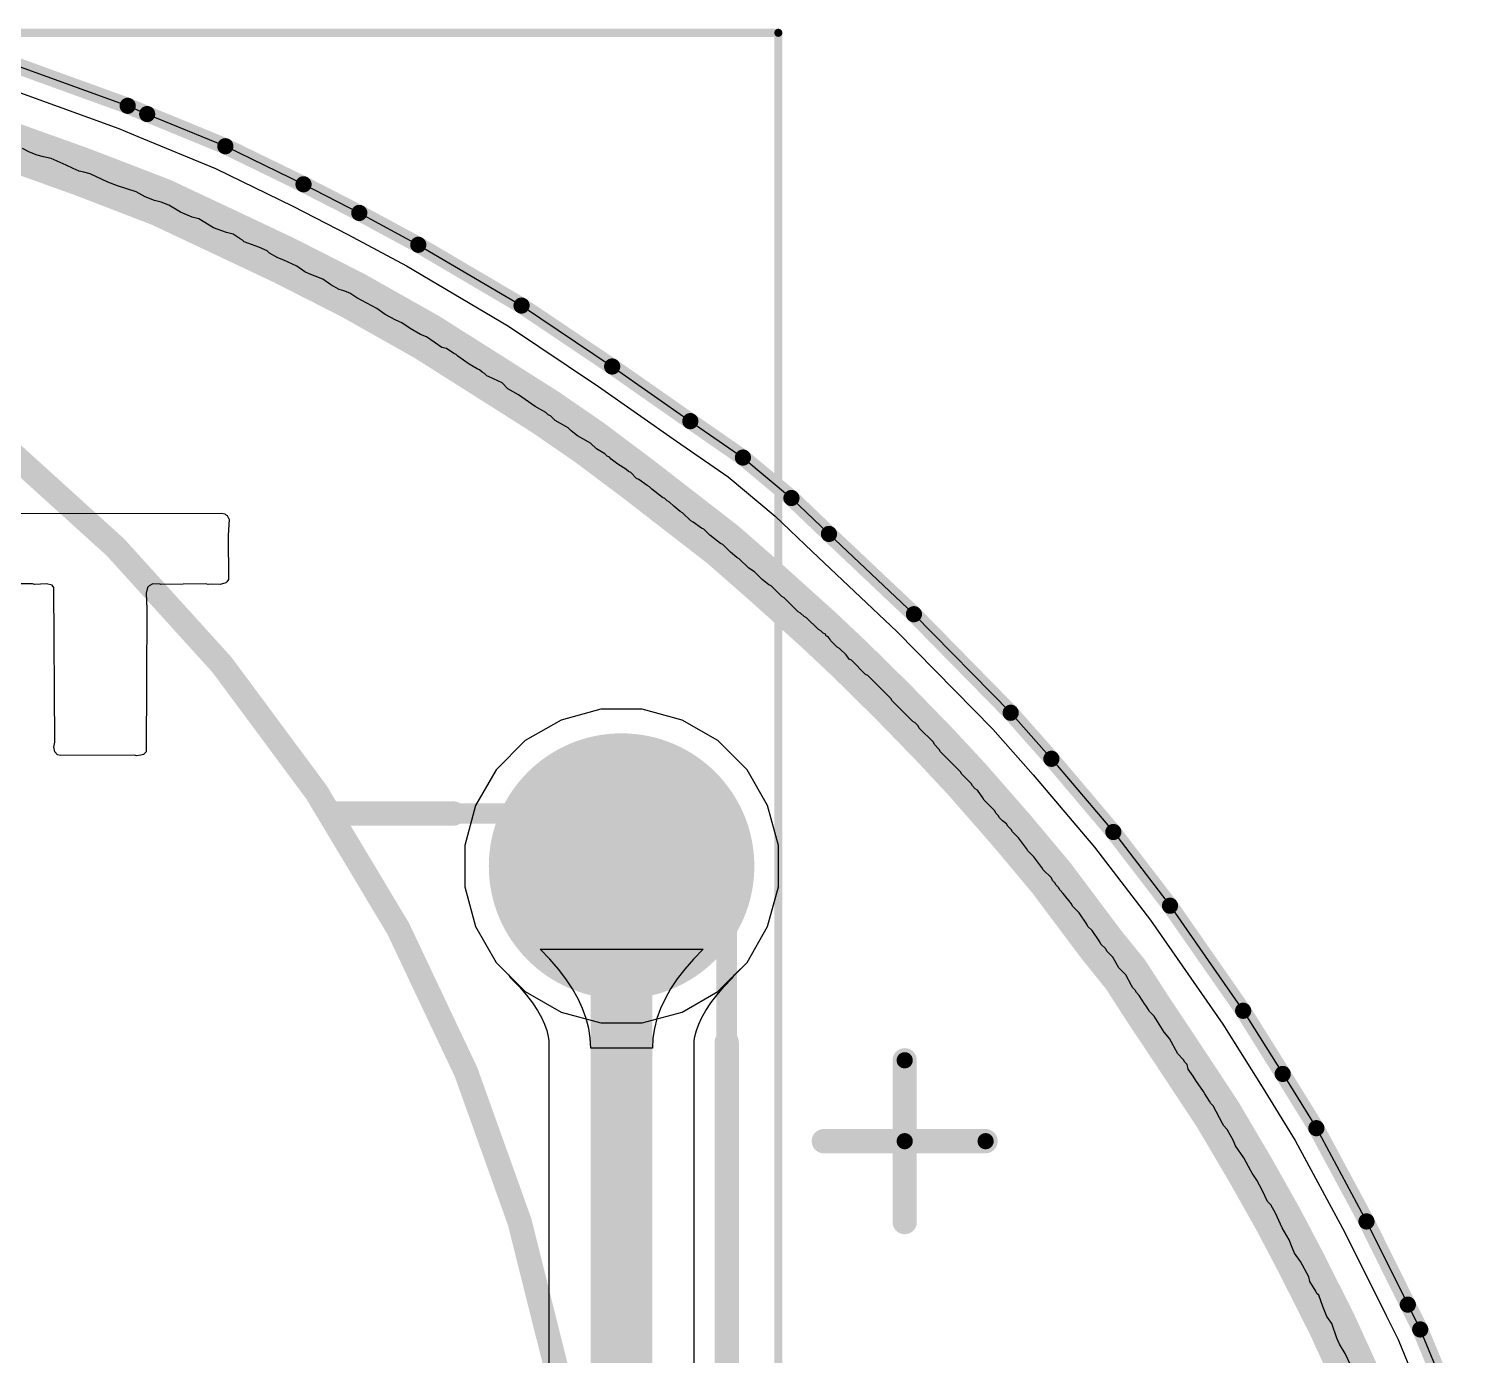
# Model space of a CAD drawing. Header units: inches. Extents: x -21.6 to 21.4, y -24.6 to 14.5.
# Drawn here: x 4.81 to 13.7, y 5.7 to 13.9 of the extents above; entities that cross this region are included whole.
import ezdxf

# ---------------------------------------------------------------- set-up
doc = ezdxf.new("R2010")
doc.units = ezdxf.units.IN
for name, color, linetype in [('Bottom 3D Body', 56, 'Continuous'), ('Bottom Courtyard', 56, 'Continuous'), ('Bottom Layer', 5, 'Continuous'), ('Bottom Overlay', 54, 'Continuous'), ('Bottom Solder', 6, 'Continuous'), ('Mechanical 4', 56, 'Continuous'), ('Multi-Layer', 9, 'Continuous'), ('Pad Holes', 156, 'Continuous'), ('Top Layer', 1, 'Continuous'), ('Top Overlay', 2, 'Continuous'), ('Top Solder', 216, 'Continuous')]:
    doc.layers.add(name, color=color, linetype=linetype)

# ---------------------------------------------------------------- blocks, each defined once
blk = doc.blocks.new('CR2032_VAY3_15_2_B_60')
at = {"layer": 'Bottom Layer'}
h = blk.add_hatch(color=5, dxfattribs=at)
edge = h.paths.add_edge_path()
edge.add_arc((-10.2, -5.1), 0.719, 0, 360)
at = {"layer": 'Bottom Solder'}
h = blk.add_hatch(color=6, dxfattribs=at)
edge = h.paths.add_edge_path()
edge.add_arc((-10.2, -5.1), 0.8206, 0, 360)
at = {"layer": 'Multi-Layer'}
h = blk.add_hatch(color=9, dxfattribs=at)
edge = h.paths.add_edge_path()
edge.add_arc((-10.2, -5.1), 0.719, 0, 360)
at = {"layer": 'Pad Holes'}
h = blk.add_hatch(color=7, dxfattribs=at)
edge = h.paths.add_edge_path()
edge.add_arc((-10.2, -5.1), 0.465, 0, 360)
at = {"layer": 'Top Layer'}
h = blk.add_hatch(color=1, dxfattribs=at)
edge = h.paths.add_edge_path()
edge.add_arc((-10.2, -5.1), 0.719, 0, 360)
at = {"layer": 'Top Solder'}
h = blk.add_hatch(color=216, dxfattribs=at)
edge = h.paths.add_edge_path()
edge.add_arc((-10.2, -5.1), 0.8206, 0, 360)
at = {"layer": 'Bottom 3D Body'}
for points in [[(10, 0, 0.127, 0.127, 1), (-10, 0, 0.127, 0.127, 1)], [(-10.8818, -5.425, 0.0635, 0.0635, 1), (-10.8183, -5.425, 0.0635, 0.0635, 1)], [(-10.8818, -5.425, 0.0635, 0.0635, 1), (-10.8183, -5.425, 0.0635, 0.0635, 1)], [(-8.4567, -5.425, 0.0635, 0.0635, 1), (-8.3932, -5.425, 0.0635, 0.0635, 1)]]:
    blk.add_lwpolyline(points, format="xyseb", close=True, dxfattribs=at)
for points in [[(-10.85, 5.425, 0.127, 0.127, 0), (-10.85, -5.425, 0.127, 0.127, 0)], [(-8.425, -5.425, 0.127, 0.127, 0), (-10.85, -5.425, 0.127, 0.127, 0)]]:
    blk.add_lwpolyline(points, format="xyseb", dxfattribs=at)
at = {"layer": 'Bottom Courtyard'}
for points in [[(-11.169, 10.25, 0.05, 0.05, 0), (-11.169, -10.25, 0.05, 0.05, 0)], [(11.269, -10.25, 0.05, 0.05, 0), (-11.169, -10.25, 0.05, 0.05, 0)]]:
    blk.add_lwpolyline(points, format="xyseb", dxfattribs=at)
blk.add_lwpolyline([(-11.1815, -10.25, 0.025, 0.025, 1), (-11.1565, -10.25, 0.025, 0.025, 1)], format="xyseb", close=True, dxfattribs=at)
blk.add_lwpolyline([(-11.1815, -10.25, 0.025, 0.025, 1), (-11.1565, -10.25, 0.025, 0.025, 1)], format="xyseb", close=True, dxfattribs=at)
at = {"layer": 'Bottom Overlay'}
for points in [[(0, -10, 0.15, 0.15, -1), (0, 10, 0.15, 0.15, 0)], [(-10.85, 4.011, 0.15, 0.15, 0), (-10.85, -4.011, 0.15, 0.15, 0)], [(-8.425, -5.425, 0.15, 0.15, 0), (-9.161, -5.425, 0.15, 0.15, 0)]]:
    blk.add_lwpolyline(points, format="xyseb", dxfattribs=at)
for points in [[(-10.8875, -4.011, 0.075, 0.075, 1), (-10.8125, -4.011, 0.075, 0.075, 1)], [(-9.1985, -5.425, 0.075, 0.075, 1), (-9.1235, -5.425, 0.075, 0.075, 1)], [(-8.4625, -5.425, 0.075, 0.075, 1), (-8.3875, -5.425, 0.075, 0.075, 1)]]:
    blk.add_lwpolyline(points, format="xyseb", close=True, dxfattribs=at)

msp = doc.modelspace()

# ---------------------------------------------------------------- linework, layer by layer
at = {"layer": 'Bottom Layer'}
for p, q in [((4.6618, 13.6992), (5.4222, 13.4239)), ((5.4222, 13.4239), (5.5426, 13.3728)), ((5.5426, 13.3728), (6.0258, 13.174)), ((6.0258, 13.174), (6.5091, 12.9388)), ((6.5091, 12.9388), (6.8538, 12.7619)), ((6.8538, 12.7619), (7.2185, 12.565)), ((7.2185, 12.565), (7.8567, 12.1893)), ((7.8567, 12.1893), (8.4168, 11.8128)), ((8.4168, 11.8128), (8.9, 11.475)), ((8.9, 11.475), (9.225, 11.25)), ((9.225, 11.25), (9.525, 11)), ((9.525, 11), (9.7569, 10.7779)), ((9.7569, 10.7779), (10.2821, 10.2818)), ((10.2821, 10.2818), (10.8802, 9.6728)), ((8.3474, 9.694), (8.101, 9.628)), ((8.6026, 9.694), (8.3474, 9.694)), ((8.849, 9.628), (8.6026, 9.694)), ((8.101, 9.628), (7.88, 9.5004)), ((9.07, 9.5004), (8.849, 9.628)), ((10.8802, 9.6728), (11.1319, 9.3883)), ((7.88, 9.5004), (7.6996, 9.32)), ((9.2504, 9.32), (9.07, 9.5004)), ((11.1319, 9.3883), (11.5148, 8.936)), ((7.6996, 9.32), (7.572, 9.099)), ((9.378, 9.099), (9.2504, 9.32)), ((7.572, 9.099), (7.506, 8.8526)), ((9.444, 8.8526), (9.378, 9.099)), ((11.5148, 8.936), (11.865, 8.4801)), ((7.506, 8.8526), (7.506, 8.5974)), ((9.444, 8.5974), (9.444, 8.8526)), ((7.506, 8.5974), (7.572, 8.351)), ((9.378, 8.351), (9.444, 8.5974)), ((11.865, 8.4801), (12.3172, 7.8309)), ((7.572, 8.351), (7.6996, 8.13)), ((9.2504, 8.13), (9.378, 8.351)), ((7.6996, 8.13), (7.88, 7.9496)), ((9.07, 7.9496), (9.2504, 8.13)), ((7.88, 7.9496), (8.101, 7.822)), ((8.849, 7.822), (9.07, 7.9496)), ((12.3172, 7.8309), (12.5616, 7.4407)), ((8.101, 7.822), (8.3474, 7.756)), ((8.3474, 7.756), (8.6026, 7.756)), ((8.6026, 7.756), (8.849, 7.822)), ((12.5616, 7.4407), (12.7695, 7.1052)), ((12.7695, 7.1052), (13.0795, 6.5289)), ((13.0795, 6.5289), (13.3348, 6.0147)), ((13.3348, 6.0147), (13.4114, 5.8615)), ((13.4114, 5.8615), (13.6521, 5.2779))]:
    msp.add_line(p, q, dxfattribs=at)
at = {"layer": 'Bottom Overlay'}
for points in [[(10.225, 6.525, 0.15, 0.15, 0), (10.225, 7.525, 0.15, 0.15, 0)], [(10.225, 7.025, 0.1, 0.1, 0), (10.225, 7.525, 0.1, 0.1, 0)], [(9.725, 7.025, 0.15, 0.15, 0), (10.725, 7.025, 0.15, 0.15, 0)], [(10.225, 7.025, 0.1, 0.1, 0), (10.725, 7.025, 0.1, 0.1, 0)]]:
    msp.add_lwpolyline(points, format="xyseb", dxfattribs=at)
for points in [[(10.1875, 7.525, 0.075, 0.075, 1), (10.2625, 7.525, 0.075, 0.075, 1)], [(10.2, 7.525, 0.05, 0.05, 1), (10.25, 7.525, 0.05, 0.05, 1)], [(9.6875, 7.025, 0.075, 0.075, 1), (9.7625, 7.025, 0.075, 0.075, 1)], [(10.2, 7.025, 0.05, 0.05, 1), (10.25, 7.025, 0.05, 0.05, 1)], [(10.2, 7.025, 0.05, 0.05, 1), (10.25, 7.025, 0.05, 0.05, 1)], [(10.6875, 7.025, 0.075, 0.075, 1), (10.7625, 7.025, 0.075, 0.075, 1)], [(10.7, 7.025, 0.05, 0.05, 1), (10.75, 7.025, 0.05, 0.05, 1)], [(10.1875, 6.525, 0.075, 0.075, 1), (10.2625, 6.525, 0.075, 0.075, 1)]]:
    msp.add_lwpolyline(points, format="xyseb", close=True, dxfattribs=at)
at = {"layer": 'Mechanical 4'}
for points in [[(4.6618, 13.6992, 0.1, 0.1, 0), (5.4222, 13.4239, 0.1, 0.1, 0)], [(5.4222, 13.4239, 0.1, 0.1, 0), (5.5426, 13.3728, 0.1, 0.1, 0)], [(5.5426, 13.3728, 0.1, 0.1, 0), (6.0258, 13.174, 0.1, 0.1, 0)], [(6.0258, 13.174, 0.1, 0.1, 0), (6.5091, 12.9388, 0.1, 0.1, 0)], [(6.5091, 12.9388, 0.1, 0.1, 0), (6.8538, 12.7619, 0.1, 0.1, 0)], [(6.8538, 12.7619, 0.1, 0.1, 0), (7.2185, 12.565, 0.1, 0.1, 0)], [(7.2185, 12.565, 0.1, 0.1, 0), (7.8567, 12.1893, 0.1, 0.1, 0)], [(7.8567, 12.1893, 0.1, 0.1, 0), (8.4168, 11.8128, 0.1, 0.1, 0)], [(8.4168, 11.8128, 0.1, 0.1, 0), (8.9, 11.475, 0.1, 0.1, 0)], [(8.9, 11.475, 0.1, 0.1, 0), (9.225, 11.25, 0.1, 0.1, 0)], [(9.225, 11.25, 0.1, 0.1, 0), (9.525, 11, 0.1, 0.1, 0)], [(9.525, 11, 0.1, 0.1, 0), (9.7569, 10.7779, 0.1, 0.1, 0)], [(9.7569, 10.7779, 0.1, 0.1, 0), (10.2821, 10.2818, 0.1, 0.1, 0)], [(10.2821, 10.2818, 0.1, 0.1, 0), (10.8802, 9.6728, 0.1, 0.1, 0)], [(10.8802, 9.6728, 0.1, 0.1, 0), (11.1319, 9.3883, 0.1, 0.1, 0)], [(11.1319, 9.3883, 0.1, 0.1, 0), (11.5148, 8.936, 0.1, 0.1, 0)], [(11.5148, 8.936, 0.1, 0.1, 0), (11.865, 8.4801, 0.1, 0.1, 0)], [(11.865, 8.4801, 0.1, 0.1, 0), (12.3172, 7.8309, 0.1, 0.1, 0)], [(12.3172, 7.8309, 0.1, 0.1, 0), (12.5616, 7.4407, 0.1, 0.1, 0)], [(12.5616, 7.4407, 0.1, 0.1, 0), (12.7695, 7.1052, 0.1, 0.1, 0)], [(12.7695, 7.1052, 0.1, 0.1, 0), (13.0795, 6.5289, 0.1, 0.1, 0)], [(13.0795, 6.5289, 0.1, 0.1, 0), (13.3348, 6.0147, 0.1, 0.1, 0)], [(13.3348, 6.0147, 0.1, 0.1, 0), (13.4114, 5.8615, 0.1, 0.1, 0)], [(13.4114, 5.8615, 0.1, 0.1, 0), (13.6521, 5.2779, 0.1, 0.1, 0)]]:
    msp.add_lwpolyline(points, format="xyseb", dxfattribs=at)
for points in [[(5.3972, 13.4239, 0.05, 0.05, 1), (5.4472, 13.4239, 0.05, 0.05, 1)], [(5.3972, 13.4239, 0.05, 0.05, 1), (5.4472, 13.4239, 0.05, 0.05, 1)], [(5.5176, 13.3728, 0.05, 0.05, 1), (5.5676, 13.3728, 0.05, 0.05, 1)], [(5.5176, 13.3728, 0.05, 0.05, 1), (5.5676, 13.3728, 0.05, 0.05, 1)], [(6.0008, 13.174, 0.05, 0.05, 1), (6.0508, 13.174, 0.05, 0.05, 1)], [(6.0008, 13.174, 0.05, 0.05, 1), (6.0508, 13.174, 0.05, 0.05, 1)], [(6.4841, 12.9388, 0.05, 0.05, 1), (6.5341, 12.9388, 0.05, 0.05, 1)], [(6.4841, 12.9388, 0.05, 0.05, 1), (6.5341, 12.9388, 0.05, 0.05, 1)], [(6.8288, 12.7619, 0.05, 0.05, 1), (6.8788, 12.7619, 0.05, 0.05, 1)], [(6.8288, 12.7619, 0.05, 0.05, 1), (6.8788, 12.7619, 0.05, 0.05, 1)], [(7.1935, 12.565, 0.05, 0.05, 1), (7.2435, 12.565, 0.05, 0.05, 1)], [(7.1935, 12.565, 0.05, 0.05, 1), (7.2435, 12.565, 0.05, 0.05, 1)], [(7.8317, 12.1893, 0.05, 0.05, 1), (7.8817, 12.1893, 0.05, 0.05, 1)], [(7.8317, 12.1893, 0.05, 0.05, 1), (7.8817, 12.1893, 0.05, 0.05, 1)], [(8.3918, 11.8128, 0.05, 0.05, 1), (8.4418, 11.8128, 0.05, 0.05, 1)], [(8.3918, 11.8128, 0.05, 0.05, 1), (8.4418, 11.8128, 0.05, 0.05, 1)], [(8.875, 11.475, 0.05, 0.05, 1), (8.925, 11.475, 0.05, 0.05, 1)], [(8.875, 11.475, 0.05, 0.05, 1), (8.925, 11.475, 0.05, 0.05, 1)], [(9.2, 11.25, 0.05, 0.05, 1), (9.25, 11.25, 0.05, 0.05, 1)], [(9.2, 11.25, 0.05, 0.05, 1), (9.25, 11.25, 0.05, 0.05, 1)], [(9.5, 11, 0.05, 0.05, 1), (9.55, 11, 0.05, 0.05, 1)], [(9.5, 11, 0.05, 0.05, 1), (9.55, 11, 0.05, 0.05, 1)], [(9.7319, 10.7779, 0.05, 0.05, 1), (9.7819, 10.7779, 0.05, 0.05, 1)], [(9.7319, 10.7779, 0.05, 0.05, 1), (9.7819, 10.7779, 0.05, 0.05, 1)], [(10.2571, 10.2818, 0.05, 0.05, 1), (10.3071, 10.2818, 0.05, 0.05, 1)], [(10.2571, 10.2818, 0.05, 0.05, 1), (10.3071, 10.2818, 0.05, 0.05, 1)], [(10.8552, 9.6728, 0.05, 0.05, 1), (10.9052, 9.6728, 0.05, 0.05, 1)], [(10.8552, 9.6728, 0.05, 0.05, 1), (10.9052, 9.6728, 0.05, 0.05, 1)], [(11.1069, 9.3883, 0.05, 0.05, 1), (11.1569, 9.3883, 0.05, 0.05, 1)], [(11.1069, 9.3883, 0.05, 0.05, 1), (11.1569, 9.3883, 0.05, 0.05, 1)], [(11.4898, 8.936, 0.05, 0.05, 1), (11.5398, 8.936, 0.05, 0.05, 1)], [(11.4898, 8.936, 0.05, 0.05, 1), (11.5398, 8.936, 0.05, 0.05, 1)], [(11.84, 8.4801, 0.05, 0.05, 1), (11.89, 8.4801, 0.05, 0.05, 1)], [(11.84, 8.4801, 0.05, 0.05, 1), (11.89, 8.4801, 0.05, 0.05, 1)], [(12.2922, 7.8309, 0.05, 0.05, 1), (12.3422, 7.8309, 0.05, 0.05, 1)], [(12.2922, 7.8309, 0.05, 0.05, 1), (12.3422, 7.8309, 0.05, 0.05, 1)], [(12.5366, 7.4407, 0.05, 0.05, 1), (12.5866, 7.4407, 0.05, 0.05, 1)], [(12.5366, 7.4407, 0.05, 0.05, 1), (12.5866, 7.4407, 0.05, 0.05, 1)], [(12.7445, 7.1052, 0.05, 0.05, 1), (12.7945, 7.1052, 0.05, 0.05, 1)], [(12.7445, 7.1052, 0.05, 0.05, 1), (12.7945, 7.1052, 0.05, 0.05, 1)], [(13.0545, 6.5289, 0.05, 0.05, 1), (13.1045, 6.5289, 0.05, 0.05, 1)], [(13.0545, 6.5289, 0.05, 0.05, 1), (13.1045, 6.5289, 0.05, 0.05, 1)], [(13.3098, 6.0147, 0.05, 0.05, 1), (13.3598, 6.0147, 0.05, 0.05, 1)], [(13.3098, 6.0147, 0.05, 0.05, 1), (13.3598, 6.0147, 0.05, 0.05, 1)], [(13.3864, 5.8615, 0.05, 0.05, 1), (13.4364, 5.8615, 0.05, 0.05, 1)], [(13.3864, 5.8615, 0.05, 0.05, 1), (13.4364, 5.8615, 0.05, 0.05, 1)]]:
    msp.add_lwpolyline(points, format="xyseb", close=True, dxfattribs=at)
at = {"layer": 'Top Layer'}
for p, q in [((4.6618, 13.6992), (5.4222, 13.4239)), ((5.4222, 13.4239), (5.5426, 13.3728)), ((5.5426, 13.3728), (6.0258, 13.174)), ((6.0258, 13.174), (6.5091, 12.9388)), ((6.5091, 12.9388), (6.8538, 12.7619)), ((6.8538, 12.7619), (7.2185, 12.565)), ((7.2185, 12.565), (7.8567, 12.1893)), ((7.8567, 12.1893), (8.4168, 11.8128)), ((8.4168, 11.8128), (8.9, 11.475)), ((8.9, 11.475), (9.225, 11.25)), ((9.225, 11.25), (9.525, 11)), ((9.525, 11), (9.7569, 10.7779)), ((9.7569, 10.7779), (10.2821, 10.2818)), ((10.2821, 10.2818), (10.8802, 9.6728)), ((8.3474, 9.694), (8.101, 9.628)), ((8.6026, 9.694), (8.3474, 9.694)), ((8.849, 9.628), (8.6026, 9.694)), ((8.101, 9.628), (7.88, 9.5004)), ((9.07, 9.5004), (8.849, 9.628)), ((10.8802, 9.6728), (11.1319, 9.3883)), ((7.88, 9.5004), (7.6996, 9.32)), ((9.2504, 9.32), (9.07, 9.5004)), ((11.1319, 9.3883), (11.5148, 8.936)), ((7.6996, 9.32), (7.572, 9.099)), ((9.378, 9.099), (9.2504, 9.32)), ((7.572, 9.099), (7.506, 8.8526)), ((9.444, 8.8526), (9.378, 9.099)), ((11.5148, 8.936), (11.865, 8.4801)), ((7.506, 8.8526), (7.506, 8.5974)), ((9.444, 8.5974), (9.444, 8.8526)), ((7.506, 8.5974), (7.572, 8.351)), ((9.378, 8.351), (9.444, 8.5974)), ((11.865, 8.4801), (12.3172, 7.8309)), ((7.572, 8.351), (7.6996, 8.13)), ((9.2504, 8.13), (9.378, 8.351)), ((8.0311, 8.1502), (7.9717, 8.2115)), ((7.9717, 8.2115), (8.9783, 8.2115)), ((8.9783, 8.2115), (8.9189, 8.1502)), ((7.6996, 8.13), (7.7762, 8.0534)), ((8.0843, 8.089), (8.0311, 8.1502)), ((8.9189, 8.1502), (8.8657, 8.089)), ((9.1738, 8.0534), (9.2504, 8.13)), ((7.7762, 8.0534), (7.7887, 8.0341)), ((7.7887, 8.0341), (7.8432, 7.9779)), ((8.1312, 8.0277), (8.0843, 8.089)), ((8.1719, 7.9666), (8.1312, 8.0277)), ((8.8188, 8.0277), (8.7781, 7.9666)), ((8.8657, 8.089), (8.8188, 8.0277)), ((9.1068, 7.9779), (9.1613, 8.0341)), ((9.1613, 8.0341), (9.1738, 8.0534)), ((7.8432, 7.9779), (7.8867, 7.9278)), ((7.8867, 7.9278), (7.9237, 7.8795)), ((8.2063, 7.9054), (8.1719, 7.9666)), ((8.7781, 7.9666), (8.7437, 7.9054)), ((9.0263, 7.8795), (9.0633, 7.9278)), ((9.0633, 7.9278), (9.1068, 7.9779)), ((7.9237, 7.8795), (7.9544, 7.8333)), ((7.9544, 7.8333), (7.9791, 7.7894)), ((8.2345, 7.8443), (8.2063, 7.9054)), ((8.2563, 7.7833), (8.2345, 7.8443)), ((8.7155, 7.8443), (8.6937, 7.7833)), ((8.7437, 7.9054), (8.7155, 7.8443)), ((8.9709, 7.7894), (8.9956, 7.8333)), ((8.9956, 7.8333), (9.0263, 7.8795)), ((12.3172, 7.8309), (12.5616, 7.4407)), ((7.9791, 7.7894), (7.9983, 7.7478)), ((7.9983, 7.7478), (8.0124, 7.7084)), ((8.272, 7.7222), (8.2563, 7.7833)), ((8.6937, 7.7833), (8.678, 7.7222)), ((8.9376, 7.7084), (8.9517, 7.7478)), ((8.9517, 7.7478), (8.9709, 7.7894)), ((8.0124, 7.7084), (8.022, 7.6711)), ((8.022, 7.6711), (8.0259, 7.6457)), ((8.2814, 7.6612), (8.272, 7.7222)), ((8.2845, 7.6003), (8.2814, 7.6612)), ((8.6686, 7.6612), (8.6655, 7.6003)), ((8.678, 7.7222), (8.6686, 7.6612)), ((8.9241, 7.6457), (8.928, 7.6711)), ((8.928, 7.6711), (8.9376, 7.7084)), ((8.0259, 7.6457), (8.0259, -0.3957)), ((8.6655, 7.6003), (8.2845, 7.6003)), ((8.9241, 4.6064), (8.9241, 7.6457)), ((12.5616, 7.4407), (12.7695, 7.1052)), ((12.7695, 7.1052), (13.0795, 6.5289)), ((13.0795, 6.5289), (13.3348, 6.0147)), ((13.3348, 6.0147), (13.4114, 5.8615)), ((13.4114, 5.8615), (13.6521, 5.2779))]:
    msp.add_line(p, q, dxfattribs=at)
msp.add_lwpolyline([(8.475, -1.475, 0.381, 0.381, 0), (8.475, 8.725, 0.381, 0.381, 0)], format="xyseb", dxfattribs=at)
msp.add_lwpolyline([(8.3797, 8.725, 0.1905, 0.1905, 1), (8.5702, 8.725, 0.1905, 0.1905, 1)], format="xyseb", close=True, dxfattribs=at)
at = {"layer": 'Top Overlay'}
for p, q in [((4.6144, 13.5569), (5.3674, 13.2842)), ((5.3674, 13.2842), (5.484, 13.2347)), ((4.815, 13.1376), (4.7712, 13.1595)), ((5.484, 13.2347), (5.4847, 13.2344)), ((5.4847, 13.2344), (5.4855, 13.2341)), ((5.4855, 13.2341), (5.9644, 13.0371)), ((4.8624, 13.1193), (4.815, 13.1376)), ((4.9025, 13.1084), (4.8624, 13.1193)), ((4.9499, 13.0975), (4.9025, 13.1084)), ((5.0411, 13.0573), (4.9499, 13.0975)), ((5.0849, 13.0355), (5.0411, 13.0573)), ((5.1214, 13.0209), (5.0849, 13.0355)), ((5.1505, 13.0136), (5.1214, 13.0209)), ((5.1906, 13.0026), (5.1505, 13.0136)), ((5.3001, 12.9516), (5.1906, 13.0026)), ((5.9644, 13.0371), (6.4421, 12.8046)), ((5.3584, 12.9297), (5.3001, 12.9516)), ((5.4751, 12.8932), (5.3584, 12.9297)), ((5.5298, 12.8604), (5.4751, 12.8932)), ((5.5882, 12.8385), (5.5298, 12.8604)), ((5.6283, 12.8276), (5.5882, 12.8385)), ((5.6757, 12.8093), (5.6283, 12.8276)), ((5.7487, 12.7656), (5.6757, 12.8093)), ((6.4421, 12.8046), (6.7838, 12.6292)), ((5.8216, 12.7364), (5.7487, 12.7656)), ((5.8617, 12.7254), (5.8216, 12.7364)), ((5.9529, 12.6707), (5.8617, 12.7254)), ((6.0331, 12.6416), (5.9529, 12.6707)), ((6.0733, 12.6306), (6.0331, 12.6416)), ((6.117, 12.6014), (6.0733, 12.6306)), ((6.7838, 12.6292), (7.1448, 12.4343)), ((6.1316, 12.5941), (6.117, 12.6014)), ((6.1426, 12.5832), (6.1316, 12.5941)), ((6.2337, 12.5504), (6.1426, 12.5832)), ((6.2848, 12.5285), (6.2337, 12.5504)), ((6.2994, 12.5139), (6.2848, 12.5285)), ((6.3504, 12.4847), (6.2994, 12.5139)), ((6.3869, 12.4701), (6.3504, 12.4847)), ((6.4672, 12.4337), (6.3869, 12.4701)), ((6.5182, 12.3972), (6.4672, 12.4337)), ((6.5437, 12.3863), (6.5182, 12.3972)), ((6.5802, 12.3717), (6.5437, 12.3863)), ((6.6276, 12.3534), (6.5802, 12.3717)), ((7.1448, 12.4343), (7.7768, 12.0623)), ((6.6787, 12.317), (6.6276, 12.3534)), ((6.7298, 12.2878), (6.6787, 12.317)), ((6.7589, 12.2805), (6.7298, 12.2878)), ((6.7954, 12.2659), (6.7589, 12.2805)), ((6.8392, 12.2367), (6.7954, 12.2659)), ((6.9632, 12.1711), (6.8392, 12.2367)), ((7.0142, 12.1346), (6.9632, 12.1711)), ((7.0799, 12.0981), (7.0142, 12.1346)), ((7.1164, 12.0835), (7.0799, 12.0981)), ((7.1674, 12.0471), (7.1164, 12.0835)), ((7.2331, 12.0106), (7.1674, 12.0471)), ((7.2695, 11.996), (7.2331, 12.0106)), ((7.7768, 12.0623), (8.3319, 11.6891)), ((7.3644, 11.9304), (7.2695, 11.996)), ((7.3935, 11.9231), (7.3644, 11.9304)), ((7.4373, 11.8939), (7.3935, 11.9231)), ((7.4519, 11.8866), (7.4373, 11.8939)), ((7.4628, 11.8757), (7.4519, 11.8866)), ((7.5321, 11.8282), (7.4628, 11.8757)), ((7.5832, 11.7991), (7.5321, 11.8282)), ((7.5978, 11.7918), (7.5832, 11.7991)), ((7.6124, 11.7772), (7.5978, 11.7918)), ((7.627, 11.7699), (7.6124, 11.7772)), ((7.6415, 11.7553), (7.627, 11.7699)), ((7.6561, 11.748), (7.6415, 11.7553)), ((7.7364, 11.7115), (7.6561, 11.748)), ((7.7728, 11.6751), (7.7364, 11.7115)), ((7.8385, 11.6386), (7.7728, 11.6751)), ((8.3319, 11.6891), (8.8141, 11.352)), ((7.9406, 11.5656), (7.8385, 11.6386)), ((8.0063, 11.5292), (7.9406, 11.5656)), ((8.0208, 11.5146), (8.0063, 11.5292)), ((8.0354, 11.5073), (8.0208, 11.5146)), ((8.0646, 11.4781), (8.0354, 11.5073)), ((8.1303, 11.4416), (8.0646, 11.4781)), ((8.1449, 11.4343), (8.1303, 11.4416)), ((8.1631, 11.4161), (8.1449, 11.4343)), ((8.2032, 11.3833), (8.1631, 11.4161)), ((8.2689, 11.3468), (8.2032, 11.3833)), ((8.2834, 11.3395), (8.2689, 11.3468)), ((8.3199, 11.303), (8.2834, 11.3395)), ((8.371, 11.2739), (8.3199, 11.303)), ((8.8141, 11.352), (8.8144, 11.3518)), ((8.8144, 11.3518), (8.8146, 11.3517)), ((8.8146, 11.3517), (9.1341, 11.1305)), ((8.3856, 11.2593), (8.371, 11.2739)), ((8.4002, 11.252), (8.3856, 11.2593)), ((8.4111, 11.241), (8.4002, 11.252)), ((8.4512, 11.2082), (8.4111, 11.241)), ((8.5023, 11.179), (8.4512, 11.2082)), ((8.5169, 11.1645), (8.5023, 11.179)), ((8.5315, 11.1572), (8.5169, 11.1645)), ((8.5679, 11.1207), (8.5315, 11.1572)), ((8.5825, 11.1134), (8.5679, 11.1207)), ((9.1341, 11.1305), (9.425, 10.8881)), ((8.6336, 11.0769), (8.5825, 11.1134)), ((8.6482, 11.0696), (8.6336, 11.0769)), ((8.6628, 11.055), (8.6482, 11.0696)), ((8.7284, 11.004), (8.6628, 11.055)), ((8.743, 10.9967), (8.7284, 11.004)), ((8.7576, 10.9821), (8.743, 10.9967)), ((8.7722, 10.9748), (8.7576, 10.9821)), ((8.7977, 10.9493), (8.7722, 10.9748)), ((8.8378, 10.9164), (8.7977, 10.9493)), ((8.8524, 10.9092), (8.8378, 10.9164)), ((8.9035, 10.8581), (8.8524, 10.9092)), ((8.9181, 10.8508), (8.9035, 10.8581)), ((8.9691, 10.8143), (8.9181, 10.8508)), ((9.425, 10.8881), (9.6531, 10.6695)), ((8.9837, 10.807), (8.9691, 10.8143)), ((9.0202, 10.7706), (8.9837, 10.807)), ((9.0858, 10.7195), (9.0202, 10.7706)), ((9.1004, 10.7122), (9.0858, 10.7195)), ((9.1478, 10.6648), (9.1004, 10.7122)), ((9.6531, 10.6695), (9.6535, 10.6692)), ((9.1879, 10.632), (9.1478, 10.6648)), ((9.2025, 10.6247), (9.1879, 10.632)), ((9.2609, 10.5663), (9.2025, 10.6247)), ((9.6535, 10.6692), (9.6539, 10.6688)), ((9.6539, 10.6688), (10.1771, 10.1747)), ((9.2974, 10.5444), (9.2609, 10.5663)), ((9.3448, 10.497), (9.2974, 10.5444)), ((9.3849, 10.4642), (9.3448, 10.497)), ((9.3995, 10.4569), (9.3849, 10.4642)), ((9.4651, 10.3913), (9.3995, 10.4569)), ((9.4797, 10.384), (9.4651, 10.3913)), ((9.5673, 10.2964), (9.4797, 10.384)), ((9.5818, 10.2891), (9.5673, 10.2964)), ((9.6037, 10.2673), (9.5818, 10.2891)), ((9.6183, 10.26), (9.6037, 10.2673)), ((9.6913, 10.187), (9.6183, 10.26)), ((9.7058, 10.1797), (9.6913, 10.187)), ((9.7204, 10.1651), (9.7058, 10.1797)), ((9.735, 10.1578), (9.7204, 10.1651)), ((9.7387, 10.1469), (9.735, 10.1578)), ((9.7496, 10.1432), (9.7387, 10.1469)), ((9.7605, 10.1323), (9.7496, 10.1432)), ((10.1771, 10.1747), (10.7705, 9.5704)), ((9.7678, 10.1177), (9.7605, 10.1323)), ((9.808, 10.0776), (9.7678, 10.1177)), ((9.8226, 10.0703), (9.808, 10.0776)), ((9.8627, 10.0302), (9.8226, 10.0703)), ((9.8809, 10.0047), (9.8627, 10.0302)), ((9.8955, 9.9974), (9.8809, 10.0047)), ((9.983, 9.9098), (9.8955, 9.9974)), ((9.9976, 9.9025), (9.983, 9.9098)), ((10.1399, 9.7603), (9.9976, 9.9025)), ((10.1472, 9.7457), (10.1399, 9.7603)), ((10.2748, 9.6181), (10.1472, 9.7457)), ((10.2894, 9.6108), (10.2748, 9.6181)), ((10.3076, 9.5925), (10.2894, 9.6108)), ((10.3149, 9.5779), (10.3076, 9.5925)), ((10.4025, 9.4904), (10.3149, 9.5779)), ((10.7705, 9.5704), (11.0185, 9.2901)), ((10.4097, 9.4758), (10.4025, 9.4904)), ((10.4389, 9.4466), (10.4097, 9.4758)), ((10.4462, 9.432), (10.4389, 9.4466)), ((10.5702, 9.308), (10.4462, 9.432)), ((10.5775, 9.2935), (10.5702, 9.308)), ((10.6359, 9.2351), (10.5775, 9.2935)), ((11.0185, 9.2901), (11.398, 8.8418)), ((10.6432, 9.2205), (10.6359, 9.2351)), ((10.6614, 9.2023), (10.6432, 9.2205)), ((10.676, 9.195), (10.6614, 9.2023)), ((10.7088, 9.1476), (10.676, 9.195)), ((10.7161, 9.133), (10.7088, 9.1476)), ((10.7818, 9.0673), (10.7161, 9.133)), ((10.7891, 9.0527), (10.7818, 9.0673)), ((10.8036, 9.0382), (10.7891, 9.0527)), ((10.8109, 9.0236), (10.8036, 9.0382)), ((10.8292, 9.0053), (10.8109, 9.0236)), ((10.8547, 8.9871), (10.8292, 9.0053)), ((10.862, 8.9725), (10.8547, 8.9871)), ((10.8839, 8.9506), (10.862, 8.9725)), ((10.8912, 8.936), (10.8839, 8.9506)), ((10.9276, 8.8996), (10.8912, 8.936)), ((10.9787, 8.8339), (10.9276, 8.8996)), ((10.986, 8.8193), (10.9787, 8.8339)), ((11.0225, 8.7829), (10.986, 8.8193)), ((11.398, 8.8418), (11.7439, 8.3915)), ((11.0735, 8.7172), (11.0225, 8.7829)), ((11.0808, 8.7026), (11.0735, 8.7172)), ((11.1319, 8.6516), (11.0808, 8.7026)), ((11.1392, 8.637), (11.1319, 8.6516)), ((11.1538, 8.6224), (11.1392, 8.637)), ((11.1611, 8.6078), (11.1538, 8.6224)), ((11.1757, 8.5932), (11.1611, 8.6078)), ((11.1829, 8.5786), (11.1757, 8.5932)), ((11.2048, 8.5567), (11.1829, 8.5786)), ((11.2559, 8.4911), (11.2048, 8.5567)), ((11.2632, 8.4765), (11.2559, 8.4911)), ((11.3033, 8.4364), (11.2632, 8.4765)), ((11.3507, 8.3671), (11.3033, 8.4364)), ((11.358, 8.3525), (11.3507, 8.3671)), ((11.7439, 8.3915), (12.192, 7.7482)), ((11.3835, 8.327), (11.358, 8.3525)), ((11.431, 8.2577), (11.3835, 8.327)), ((11.4382, 8.2431), (11.431, 8.2577)), ((11.4674, 8.2139), (11.4382, 8.2431)), ((11.4747, 8.1993), (11.4674, 8.2139)), ((11.5112, 8.1628), (11.4747, 8.1993)), ((11.5477, 8.0972), (11.5112, 8.1628)), ((11.5914, 8.0534), (11.5477, 8.0972)), ((11.6279, 7.9878), (11.5914, 8.0534)), ((11.6352, 7.9732), (11.6279, 7.9878)), ((11.6498, 7.9586), (11.6352, 7.9732)), ((11.6571, 7.944), (11.6498, 7.9586)), ((11.6753, 7.9258), (11.6571, 7.944)), ((11.7118, 7.8674), (11.6753, 7.9258)), ((11.7154, 7.8638), (11.7118, 7.8674)), ((11.73, 7.8419), (11.7154, 7.8638)), ((11.7373, 7.8273), (11.73, 7.8419)), ((11.7665, 7.7981), (11.7373, 7.8273)), ((11.8285, 7.6996), (11.7665, 7.7981)), ((12.192, 7.7482), (12.4343, 7.3613)), ((11.8613, 7.6595), (11.8285, 7.6996)), ((11.9124, 7.5647), (11.8613, 7.6595)), ((11.9489, 7.5282), (11.9124, 7.5647)), ((11.9561, 7.5136), (11.9489, 7.5282)), ((11.9707, 7.4991), (11.9561, 7.5136)), ((11.978, 7.4699), (11.9707, 7.4991)), ((12.0072, 7.4261), (11.978, 7.4699)), ((12.0254, 7.4006), (12.0072, 7.4261)), ((12.0729, 7.3313), (12.0254, 7.4006)), ((12.0802, 7.3167), (12.0729, 7.3313)), ((12.1093, 7.2729), (12.0802, 7.3167)), ((12.4343, 7.3613), (12.6395, 7.0301)), ((12.1166, 7.2583), (12.1093, 7.2729)), ((12.1312, 7.2437), (12.1166, 7.2583)), ((12.1896, 7.1343), (12.1312, 7.2437)), ((12.1969, 7.1197), (12.1896, 7.1343)), ((12.2187, 7.0979), (12.1969, 7.1197)), ((12.2552, 7.0322), (12.2187, 7.0979)), ((12.2698, 6.9957), (12.2552, 7.0322)), ((12.6395, 7.0301), (12.9462, 6.4599)), ((12.3209, 6.9228), (12.2698, 6.9957)), ((12.3646, 6.8426), (12.3209, 6.9228)), ((12.3719, 6.828), (12.3646, 6.8426)), ((12.4011, 6.7842), (12.3719, 6.828)), ((12.4376, 6.7186), (12.4011, 6.7842)), ((12.4668, 6.6529), (12.4376, 6.7186)), ((12.4886, 6.631), (12.4668, 6.6529)), ((12.5178, 6.58), (12.4886, 6.631)), ((12.5579, 6.4888), (12.5178, 6.58)), ((12.6017, 6.4158), (12.5579, 6.4888)), ((12.6199, 6.3684), (12.6017, 6.4158)), ((12.9462, 6.4599), (13.2004, 5.9479)), ((12.6345, 6.332), (12.6199, 6.3684)), ((12.671, 6.2809), (12.6345, 6.332)), ((12.7221, 6.1861), (12.671, 6.2809)), ((12.7293, 6.1569), (12.7221, 6.1861)), ((12.7658, 6.0985), (12.7293, 6.1569)), ((12.7731, 6.0839), (12.7658, 6.0985)), ((12.7841, 6.073), (12.7731, 6.0839)), ((12.8096, 6.0037), (12.7841, 6.073)), ((12.8351, 5.9417), (12.8096, 6.0037)), ((12.8643, 5.8979), (12.8351, 5.9417)), ((12.8971, 5.8068), (12.8643, 5.8979)), ((13.2004, 5.9479), (13.2005, 5.9478)), ((13.2005, 5.9478), (13.2006, 5.9476)), ((13.2006, 5.9476), (13.2748, 5.7993)), ((12.9117, 5.7703), (12.8971, 5.8068)), ((13.2748, 5.7993), (13.5124, 5.2232)), ((12.9482, 5.7119), (12.9117, 5.7703)), ((12.981, 5.6426), (12.9482, 5.7119))]:
    msp.add_line(p, q, dxfattribs=at)
for points in [[(4.5962, 13.2105, 0.3, 0.3, 0), (5.1359, 13.0172, 0.3, 0.3, 0)], [(5.1359, 13.0172, 0.3, 0.3, 0), (5.6283, 12.8276, 0.3, 0.3, 0)], [(5.6283, 12.8276, 0.3, 0.3, 0), (5.993, 12.6561, 0.3, 0.3, 0)], [(5.993, 12.6561, 0.3, 0.3, 0), (6.3869, 12.4701, 0.3, 0.3, 0)], [(6.3869, 12.4701, 0.3, 0.3, 0), (6.8173, 12.2513, 0.3, 0.3, 0)], [(6.8173, 12.2513, 0.3, 0.3, 0), (7.2695, 11.996, 0.3, 0.3, 0)], [(7.2695, 11.996, 0.3, 0.3, 0), (7.627, 11.7699, 0.3, 0.3, 0)], [(7.627, 11.7699, 0.3, 0.3, 0), (8.0063, 11.5292, 0.3, 0.3, 0)], [(8.0063, 11.5292, 0.3, 0.3, 0), (8.2762, 11.3432, 0.3, 0.3, 0)], [(8.2762, 11.3432, 0.3, 0.3, 0), (8.5825, 11.1134, 0.3, 0.3, 0)], [(8.5825, 11.1134, 0.3, 0.3, 0), (9.1004, 10.7122, 0.3, 0.3, 0)], [(9.1004, 10.7122, 0.3, 0.3, 0), (9.3648, 10.4806, 0.3, 0.3, 0)], [(9.3648, 10.4806, 0.3, 0.3, 0), (9.6913, 10.187, 0.3, 0.3, 0)], [(9.6913, 10.187, 0.3, 0.3, 0), (9.8882, 10.001, 0.3, 0.3, 0)], [(9.8882, 10.001, 0.3, 0.3, 0), (10.1472, 9.7457, 0.3, 0.3, 0)], [(10.1472, 9.7457, 0.3, 0.3, 0), (10.4097, 9.4758, 0.3, 0.3, 0)], [(10.4097, 9.4758, 0.3, 0.3, 0), (10.6067, 9.2643, 0.3, 0.3, 0)], [(10.6067, 9.2643, 0.3, 0.3, 0), (10.8875, 8.9433, 0.3, 0.3, 0)], [(10.8875, 8.9433, 0.3, 0.3, 0), (11.1319, 8.6516, 0.3, 0.3, 0)], [(11.1319, 8.6516, 0.3, 0.3, 0), (11.2632, 8.4765, 0.3, 0.3, 0)], [(11.2632, 8.4765, 0.3, 0.3, 0), (11.4382, 8.2431, 0.3, 0.3, 0)], [(11.4382, 8.2431, 0.3, 0.3, 0), (11.5914, 8.0534, 0.3, 0.3, 0)], [(11.5914, 8.0534, 0.3, 0.3, 0), (11.7373, 7.8273, 0.3, 0.3, 0)], [(11.7373, 7.8273, 0.3, 0.3, 0), (11.9124, 7.5647, 0.3, 0.3, 0)], [(11.9124, 7.5647, 0.3, 0.3, 0), (12.1604, 7.189, 0.3, 0.3, 0)], [(12.1604, 7.189, 0.3, 0.3, 0), (12.3646, 6.8426, 0.3, 0.3, 0)], [(12.3646, 6.8426, 0.3, 0.3, 0), (12.5379, 6.5344, 0.3, 0.3, 0)], [(12.5379, 6.5344, 0.3, 0.3, 0), (12.671, 6.2809, 0.3, 0.3, 0)], [(12.671, 6.2809, 0.3, 0.3, 0), (12.8643, 5.8979, 0.3, 0.3, 0)], [(12.8643, 5.8979, 0.3, 0.3, 0), (13.0266, 5.5423, 0.3, 0.3, 0)]]:
    msp.add_lwpolyline(points, format="xyseb", dxfattribs=at)
for points in [[(5.0609, 13.0172, 0.15, 0.15, 1), (5.2109, 13.0172, 0.15, 0.15, 1)], [(5.0609, 13.0172, 0.15, 0.15, 1), (5.2109, 13.0172, 0.15, 0.15, 1)], [(5.5533, 12.8276, 0.15, 0.15, 1), (5.7033, 12.8276, 0.15, 0.15, 1)], [(5.5533, 12.8276, 0.15, 0.15, 1), (5.7033, 12.8276, 0.15, 0.15, 1)], [(5.918, 12.6561, 0.15, 0.15, 1), (6.068, 12.6561, 0.15, 0.15, 1)], [(5.918, 12.6561, 0.15, 0.15, 1), (6.068, 12.6561, 0.15, 0.15, 1)], [(6.3119, 12.4701, 0.15, 0.15, 1), (6.4619, 12.4701, 0.15, 0.15, 1)], [(6.3119, 12.4701, 0.15, 0.15, 1), (6.4619, 12.4701, 0.15, 0.15, 1)], [(6.7423, 12.2513, 0.15, 0.15, 1), (6.8923, 12.2513, 0.15, 0.15, 1)], [(6.7423, 12.2513, 0.15, 0.15, 1), (6.8923, 12.2513, 0.15, 0.15, 1)], [(7.1945, 11.996, 0.15, 0.15, 1), (7.3445, 11.996, 0.15, 0.15, 1)], [(7.1945, 11.996, 0.15, 0.15, 1), (7.3445, 11.996, 0.15, 0.15, 1)], [(7.552, 11.7699, 0.15, 0.15, 1), (7.702, 11.7699, 0.15, 0.15, 1)], [(7.552, 11.7699, 0.15, 0.15, 1), (7.702, 11.7699, 0.15, 0.15, 1)], [(7.9313, 11.5292, 0.15, 0.15, 1), (8.0813, 11.5292, 0.15, 0.15, 1)], [(7.9313, 11.5292, 0.15, 0.15, 1), (8.0813, 11.5292, 0.15, 0.15, 1)], [(8.2012, 11.3432, 0.15, 0.15, 1), (8.3512, 11.3432, 0.15, 0.15, 1)], [(8.2012, 11.3432, 0.15, 0.15, 1), (8.3512, 11.3432, 0.15, 0.15, 1)], [(8.5075, 11.1134, 0.15, 0.15, 1), (8.6575, 11.1134, 0.15, 0.15, 1)], [(8.5075, 11.1134, 0.15, 0.15, 1), (8.6575, 11.1134, 0.15, 0.15, 1)], [(9.0254, 10.7122, 0.15, 0.15, 1), (9.1754, 10.7122, 0.15, 0.15, 1)], [(9.0254, 10.7122, 0.15, 0.15, 1), (9.1754, 10.7122, 0.15, 0.15, 1)], [(9.2898, 10.4806, 0.15, 0.15, 1), (9.4398, 10.4806, 0.15, 0.15, 1)], [(9.2898, 10.4806, 0.15, 0.15, 1), (9.4398, 10.4806, 0.15, 0.15, 1)], [(9.6163, 10.187, 0.15, 0.15, 1), (9.7663, 10.187, 0.15, 0.15, 1)], [(9.6163, 10.187, 0.15, 0.15, 1), (9.7663, 10.187, 0.15, 0.15, 1)], [(9.8132, 10.001, 0.15, 0.15, 1), (9.9632, 10.001, 0.15, 0.15, 1)], [(9.8132, 10.001, 0.15, 0.15, 1), (9.9632, 10.001, 0.15, 0.15, 1)], [(10.0722, 9.7457, 0.15, 0.15, 1), (10.2222, 9.7457, 0.15, 0.15, 1)], [(10.0722, 9.7457, 0.15, 0.15, 1), (10.2222, 9.7457, 0.15, 0.15, 1)], [(10.3347, 9.4758, 0.15, 0.15, 1), (10.4847, 9.4758, 0.15, 0.15, 1)], [(10.3347, 9.4758, 0.15, 0.15, 1), (10.4847, 9.4758, 0.15, 0.15, 1)], [(10.5317, 9.2643, 0.15, 0.15, 1), (10.6817, 9.2643, 0.15, 0.15, 1)], [(10.5317, 9.2643, 0.15, 0.15, 1), (10.6817, 9.2643, 0.15, 0.15, 1)], [(10.8125, 8.9433, 0.15, 0.15, 1), (10.9625, 8.9433, 0.15, 0.15, 1)], [(10.8125, 8.9433, 0.15, 0.15, 1), (10.9625, 8.9433, 0.15, 0.15, 1)], [(11.0569, 8.6516, 0.15, 0.15, 1), (11.2069, 8.6516, 0.15, 0.15, 1)], [(11.0569, 8.6516, 0.15, 0.15, 1), (11.2069, 8.6516, 0.15, 0.15, 1)], [(11.1882, 8.4765, 0.15, 0.15, 1), (11.3382, 8.4765, 0.15, 0.15, 1)], [(11.1882, 8.4765, 0.15, 0.15, 1), (11.3382, 8.4765, 0.15, 0.15, 1)], [(11.3632, 8.2431, 0.15, 0.15, 1), (11.5132, 8.2431, 0.15, 0.15, 1)], [(11.3632, 8.2431, 0.15, 0.15, 1), (11.5132, 8.2431, 0.15, 0.15, 1)], [(11.5164, 8.0534, 0.15, 0.15, 1), (11.6664, 8.0534, 0.15, 0.15, 1)], [(11.5164, 8.0534, 0.15, 0.15, 1), (11.6664, 8.0534, 0.15, 0.15, 1)], [(11.6623, 7.8273, 0.15, 0.15, 1), (11.8123, 7.8273, 0.15, 0.15, 1)], [(11.6623, 7.8273, 0.15, 0.15, 1), (11.8123, 7.8273, 0.15, 0.15, 1)], [(11.8374, 7.5647, 0.15, 0.15, 1), (11.9874, 7.5647, 0.15, 0.15, 1)], [(11.8374, 7.5647, 0.15, 0.15, 1), (11.9874, 7.5647, 0.15, 0.15, 1)], [(12.0854, 7.189, 0.15, 0.15, 1), (12.2354, 7.189, 0.15, 0.15, 1)], [(12.0854, 7.189, 0.15, 0.15, 1), (12.2354, 7.189, 0.15, 0.15, 1)], [(12.2896, 6.8426, 0.15, 0.15, 1), (12.4396, 6.8426, 0.15, 0.15, 1)], [(12.2896, 6.8426, 0.15, 0.15, 1), (12.4396, 6.8426, 0.15, 0.15, 1)], [(12.4629, 6.5344, 0.15, 0.15, 1), (12.6129, 6.5344, 0.15, 0.15, 1)], [(12.4629, 6.5344, 0.15, 0.15, 1), (12.6129, 6.5344, 0.15, 0.15, 1)], [(12.596, 6.2809, 0.15, 0.15, 1), (12.746, 6.2809, 0.15, 0.15, 1)], [(12.596, 6.2809, 0.15, 0.15, 1), (12.746, 6.2809, 0.15, 0.15, 1)], [(12.7893, 5.8979, 0.15, 0.15, 1), (12.9393, 5.8979, 0.15, 0.15, 1)], [(12.7893, 5.8979, 0.15, 0.15, 1), (12.9393, 5.8979, 0.15, 0.15, 1)]]:
    msp.add_lwpolyline(points, format="xyseb", close=True, dxfattribs=at)
at = {"layer": 'Top Solder'}
for p, q in [((4.5747, 10.9041), (6.0047, 10.9063)), ((6.0047, 10.9063), (6.0222, 10.9019)), ((6.0222, 10.9019), (6.0288, 10.8953)), ((6.0288, 10.8953), (6.0376, 10.8909)), ((6.0376, 10.8909), (6.0485, 10.8669)), ((6.0485, 10.8669), (6.0441, 10.7705)), ((6.0441, 10.7705), (6.0463, 10.4968)), ((6.0463, 10.4968), (6.0354, 10.4814)), ((4.8331, 10.4705), (4.4893, 10.4683)), ((4.8463, 10.4661), (4.8331, 10.4705)), ((4.9207, 10.4705), (4.8463, 10.4661)), ((4.9558, 10.4617), (4.9207, 10.4705)), ((4.9667, 10.4464), (4.9558, 10.4617)), ((4.9711, 9.4916), (4.9667, 10.4464)), ((5.5449, 10.4464), (5.5361, 10.4114)), ((5.5361, 10.4114), (5.5405, 10.315)), ((5.5558, 10.4573), (5.5449, 10.4464)), ((5.5777, 10.4705), (5.5558, 10.4573)), ((5.6237, 10.4683), (5.5777, 10.4705)), ((5.6259, 10.4661), (5.6237, 10.4683)), ((5.9062, 10.4705), (5.6259, 10.4661)), ((5.9193, 10.4661), (5.9062, 10.4705)), ((5.939, 10.4683), (5.9193, 10.4661)), ((5.9938, 10.4661), (5.939, 10.4683)), ((6.0288, 10.4749), (5.9938, 10.4661)), ((6.0354, 10.4814), (6.0288, 10.4749)), ((5.5405, 10.315), (5.5361, 9.4303)), ((4.9667, 9.4609), (4.9711, 9.4916)), ((4.9711, 9.4303), (4.9667, 9.4609)), ((4.9886, 9.4128), (4.9711, 9.4303)), ((5.5361, 9.4303), (5.5208, 9.4149)), ((5.0061, 9.4084), (4.9886, 9.4128)), ((5.4638, 9.4106), (5.0061, 9.4084)), ((5.477, 9.4062), (5.4638, 9.4106)), ((5.5032, 9.4106), (5.477, 9.4062)), ((5.5208, 9.4149), (5.5032, 9.4106))]:
    msp.add_line(p, q, dxfattribs=at)

# ---------------------------------------------------------------- block references
at = {"rotation": 180}
msp.add_blockref('CR2032_VAY3_15_2_B_60', (-1.725, 3.625), dxfattribs=at)

doc.saveas('drawing.dxf')
